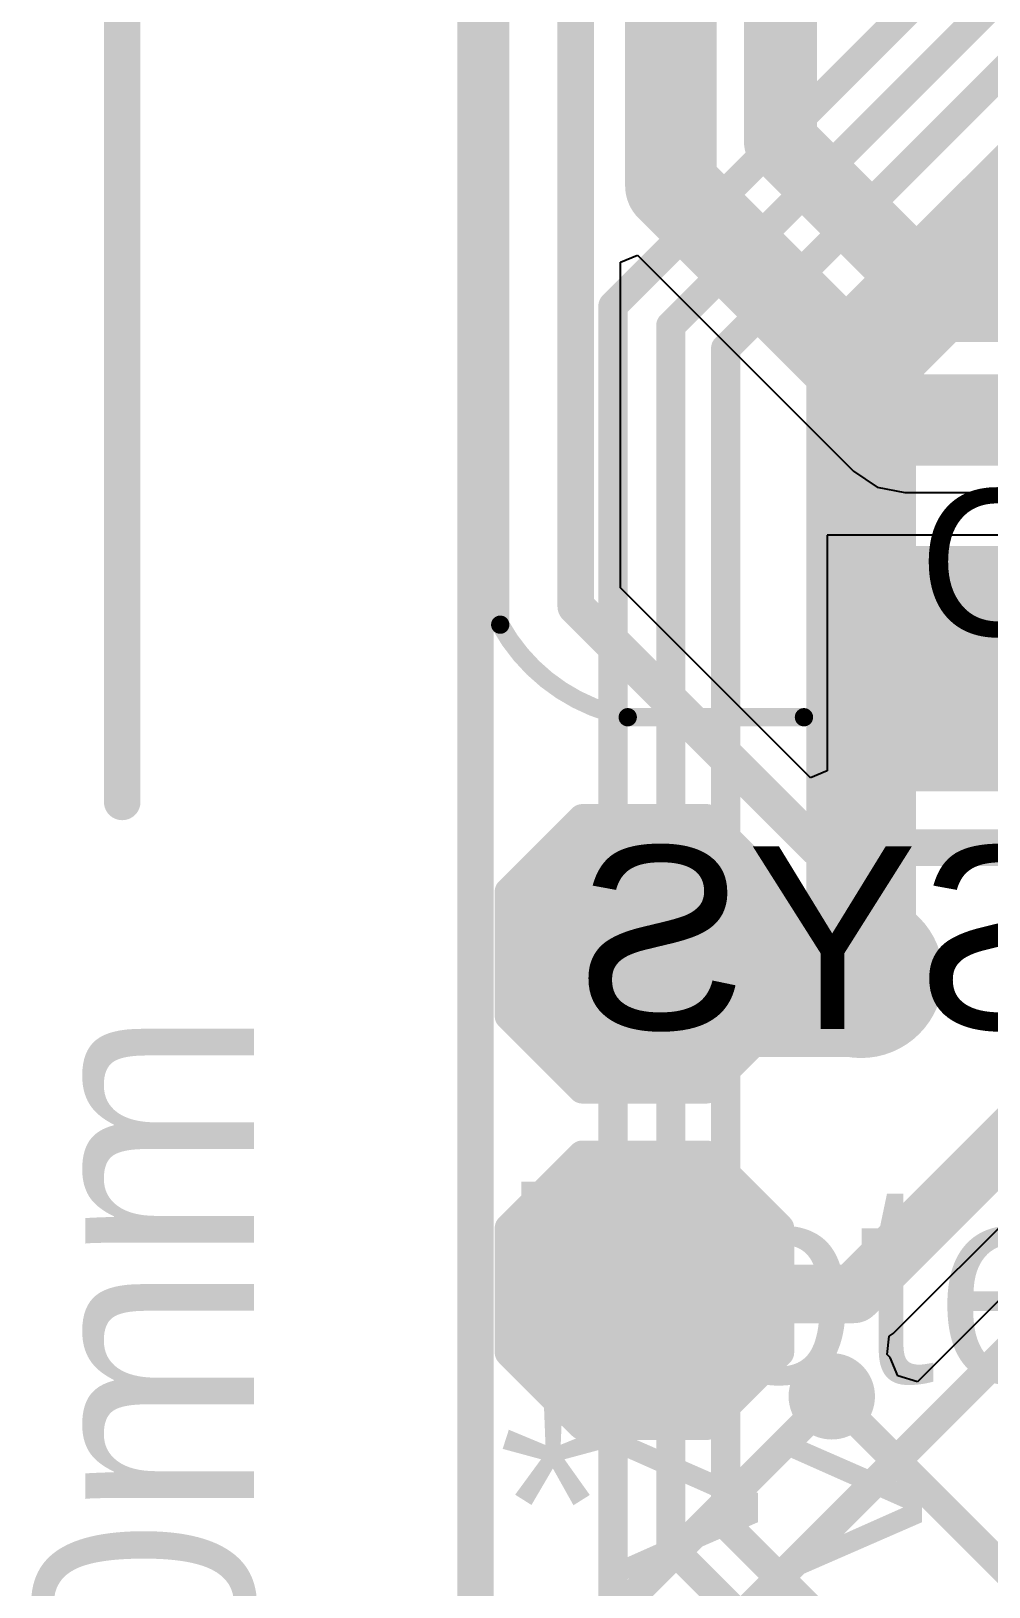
# Model space of a CAD drawing. Header units: millimetres. Extents: x -0.91 to 0.79, y -0.9 to 0.79.
# Drawn here: x -0.9089 to -0.6471, y -0.0211 to 0.4043 of the extents above; entities that cross this region are included whole.
import ezdxf

# ---------------------------------------------------------------- set-up
doc = ezdxf.new("R2010")
doc.units = ezdxf.units.MM
doc.header["$MEASUREMENT"] = 0
for name, color, linetype in [('BottomLayer', 5, 'Continuous'), ('BottomOverlay', 54, 'Continuous'), ('BottomPaste', 16, 'Continuous'), ('BottomSolder', 6, 'Continuous'), ('Mechanical1', 6, 'Continuous'), ('Mechanical2', 216, 'Continuous'), ('TopLayer', 1, 'Continuous'), ('TopOverlay', 2, 'Continuous'), ('ViaHoleLayer', 16, 'Continuous')]:
    doc.layers.add(name, color=color, linetype=linetype)
doc.styles.add('Arial', font='', dxfattribs={"height": 0.2})
doc.styles.get('Arial').set_extended_font_data('Arial')

# ---------------------------------------------------------------- blocks, each defined once
blk = doc.blocks.new('T__________B_40')
at = {"layer": 'BottomLayer'}
blk.add_hatch(color=5, dxfattribs=at).paths.add_polyline_path([(0.015, 0.03), (-0.015, 0.03), (-0.03, 0.015), (-0.03, -0.015), (-0.015, -0.03), (0.015, -0.03), (0.03, -0.015), (0.03, 0.015)])
at = {"layer": 'BottomPaste'}
blk.add_hatch(color=16, dxfattribs=at).paths.add_polyline_path([(0.015, 0.03), (-0.015, 0.03), (-0.03, 0.015), (-0.03, -0.015), (-0.015, -0.03), (0.015, -0.03), (0.03, -0.015), (0.03, 0.015)])
at = {"layer": 'BottomSolder'}
blk.add_hatch(color=6, dxfattribs=at).paths.add_polyline_path([(0.017, 0.034), (-0.017, 0.034), (-0.034, 0.017), (-0.034, -0.017), (-0.017, -0.034), (0.017, -0.034), (0.034, -0.017), (0.034, 0.017)])
at = {"layer": 'BottomOverlay', "const_width": 0.00787}
for points in [[(-0.017, 0.037), (-0.037, 0.017)], [(0.017, 0.037), (-0.017, 0.037)], [(0.017, 0.037), (-0.017, 0.037)], [(0.037, 0.017), (0.017, 0.037)], [(-0.037, 0.017), (-0.037, -0.017)], [(0.037, 0.017), (0.037, -0.017)], [(-0.017, -0.037), (-0.037, -0.017)], [(0.037, -0.017), (0.017, -0.037)], [(0.017, -0.037), (-0.017, -0.037)], [(0.017, -0.037), (-0.017, -0.037)]]:
    blk.add_lwpolyline(points, dxfattribs=at)
at = {"layer": 'BottomOverlay', "const_width": 0.00394}
for points in [[(-0.01897, 0.037, 1), (-0.01503, 0.037, 1)], [(-0.01897, 0.037, 1), (-0.01503, 0.037, 1)], [(-0.01897, 0.037, 1), (-0.01503, 0.037, 1)], [(0.01503, 0.037, 1), (0.01897, 0.037, 1)], [(0.01503, 0.037, 1), (0.01897, 0.037, 1)], [(0.01503, 0.037, 1), (0.01897, 0.037, 1)], [(-0.03897, 0.017, 1), (-0.03503, 0.017, 1)], [(-0.03897, 0.017, 1), (-0.03503, 0.017, 1)], [(0.03503, 0.017, 1), (0.03897, 0.017, 1)], [(0.03503, 0.017, 1), (0.03897, 0.017, 1)], [(-0.03897, -0.017, 1), (-0.03503, -0.017, 1)], [(-0.03897, -0.017, 1), (-0.03503, -0.017, 1)], [(0.03503, -0.017, 1), (0.03897, -0.017, 1)], [(0.03503, -0.017, 1), (0.03897, -0.017, 1)], [(-0.01897, -0.037, 1), (-0.01503, -0.037, 1)], [(-0.01897, -0.037, 1), (-0.01503, -0.037, 1)], [(-0.01897, -0.037, 1), (-0.01503, -0.037, 1)], [(0.01503, -0.037, 1), (0.01897, -0.037, 1)], [(0.01503, -0.037, 1), (0.01897, -0.037, 1)], [(0.01503, -0.037, 1), (0.01897, -0.037, 1)]]:
    blk.add_lwpolyline(points, format="xyb", close=True, dxfattribs=at)
blk = doc.blocks.new('T__________B_41')
at = {"layer": 'BottomLayer'}
blk.add_hatch(color=5, dxfattribs=at).paths.add_polyline_path([(0.015, 0.03), (-0.015, 0.03), (-0.03, 0.015), (-0.03, -0.015), (-0.015, -0.03), (0.015, -0.03), (0.03, -0.015), (0.03, 0.015)])
at = {"layer": 'BottomPaste'}
blk.add_hatch(color=16, dxfattribs=at).paths.add_polyline_path([(0.015, 0.03), (-0.015, 0.03), (-0.03, 0.015), (-0.03, -0.015), (-0.015, -0.03), (0.015, -0.03), (0.03, -0.015), (0.03, 0.015)])
at = {"layer": 'BottomSolder'}
blk.add_hatch(color=6, dxfattribs=at).paths.add_polyline_path([(0.017, 0.034), (-0.017, 0.034), (-0.034, 0.017), (-0.034, -0.017), (-0.017, -0.034), (0.017, -0.034), (0.034, -0.017), (0.034, 0.017)])
at = {"layer": 'BottomOverlay', "const_width": 0.00787}
for points in [[(-0.037, 0.017), (-0.017, 0.037)], [(0.017, 0.037), (-0.017, 0.037)], [(0.017, 0.037), (-0.017, 0.037)], [(0.037, 0.017), (0.017, 0.037)], [(-0.037, -0.017), (-0.037, 0.017)], [(0.037, -0.017), (0.037, 0.017)], [(-0.017, -0.037), (-0.037, -0.017)], [(0.017, -0.037), (0.037, -0.017)], [(0.017, -0.037), (-0.017, -0.037)], [(0.017, -0.037), (-0.017, -0.037)]]:
    blk.add_lwpolyline(points, dxfattribs=at)
at = {"layer": 'BottomOverlay', "const_width": 0.00394}
for points in [[(-0.01897, 0.037, 1), (-0.01503, 0.037, 1)], [(-0.01897, 0.037, 1), (-0.01503, 0.037, 1)], [(-0.01897, 0.037, 1), (-0.01503, 0.037, 1)], [(0.01503, 0.037, 1), (0.01897, 0.037, 1)], [(0.01503, 0.037, 1), (0.01897, 0.037, 1)], [(0.01503, 0.037, 1), (0.01897, 0.037, 1)], [(-0.03897, 0.017, 1), (-0.03503, 0.017, 1)], [(-0.03897, 0.017, 1), (-0.03503, 0.017, 1)], [(0.03503, 0.017, 1), (0.03897, 0.017, 1)], [(0.03503, 0.017, 1), (0.03897, 0.017, 1)], [(-0.03897, -0.017, 1), (-0.03503, -0.017, 1)], [(-0.03897, -0.017, 1), (-0.03503, -0.017, 1)], [(0.03503, -0.017, 1), (0.03897, -0.017, 1)], [(0.03503, -0.017, 1), (0.03897, -0.017, 1)], [(-0.01897, -0.037, 1), (-0.01503, -0.037, 1)], [(-0.01897, -0.037, 1), (-0.01503, -0.037, 1)], [(-0.01897, -0.037, 1), (-0.01503, -0.037, 1)], [(0.01503, -0.037, 1), (0.01897, -0.037, 1)], [(0.01503, -0.037, 1), (0.01897, -0.037, 1)], [(0.01503, -0.037, 1), (0.01897, -0.037, 1)]]:
    blk.add_lwpolyline(points, format="xyb", close=True, dxfattribs=at)
blk = doc.blocks.new('SLF7045T__220MR90_PF_B_58')
at = {"layer": 'BottomLayer'}
for points in [[(-0.15354, 0.04331), (-0.09449, 0.04331), (-0.09449, -0.04331), (-0.15354, -0.04331)], [(0.09449, 0.04331), (0.15354, 0.04331), (0.15354, -0.04331), (0.09449, -0.04331)]]:
    blk.add_hatch(color=5, dxfattribs=at).paths.add_polyline_path(points)
at = {"layer": 'BottomPaste'}
for points in [[(-0.15354, 0.04331), (-0.09449, 0.04331), (-0.09449, -0.04331), (-0.15354, -0.04331)], [(0.09449, 0.04331), (0.15354, 0.04331), (0.15354, -0.04331), (0.09449, -0.04331)]]:
    blk.add_hatch(color=16, dxfattribs=at).paths.add_polyline_path(points)
at = {"layer": 'BottomSolder'}
for points in [[(-0.15754, 0.04731), (-0.09049, 0.04731), (-0.09049, -0.04731), (-0.15754, -0.04731)], [(0.09049, 0.04731), (0.15754, 0.04731), (0.15754, -0.04731), (0.09049, -0.04731)]]:
    blk.add_hatch(color=6, dxfattribs=at).paths.add_polyline_path(points)
at = {"layer": 'BottomOverlay', "const_width": 0.005}
for points in [[(-0.13731, 0.10487, -0.222945), (-0.112, 0.13973)], [(0.112, 0.13973, -0.222945), (0.13731, 0.10487)], [(-0.112, -0.13973, -0.222945), (-0.13731, -0.10487)], [(0.13731, -0.10487, -0.222945), (0.112, -0.13973)]]:
    blk.add_lwpolyline(points, format="xyb", dxfattribs=at)
for points in [[(0.112, 0.13973), (-0.112, 0.13973)], [(-0.13731, 0.05669), (-0.13731, 0.10487)], [(0.13731, 0.05669), (0.13731, 0.10487)], [(-0.13731, -0.10487), (-0.13731, -0.05669)], [(0.13731, -0.10487), (0.13731, -0.05669)], [(0.112, -0.13973), (-0.112, -0.13973)]]:
    blk.add_lwpolyline(points, dxfattribs=at)
at = {"layer": 'BottomOverlay', "const_width": 0.0025}
for points in [[(-0.11325, 0.13973, 1), (-0.11075, 0.13973, 1)], [(-0.11325, 0.13973, 1), (-0.11075, 0.13973, 1)], [(0.11075, 0.13973, 1), (0.11325, 0.13973, 1)], [(0.11075, 0.13973, 1), (0.11325, 0.13973, 1)], [(-0.13856, 0.10487, 1), (-0.13606, 0.10487, 1)], [(-0.13856, 0.10487, 1), (-0.13606, 0.10487, 1)], [(0.13606, 0.10487, 1), (0.13856, 0.10487, 1)], [(0.13606, 0.10487, 1), (0.13856, 0.10487, 1)], [(-0.13856, 0.05669, 1), (-0.13606, 0.05669, 1)], [(0.13606, 0.05669, 1), (0.13856, 0.05669, 1)], [(-0.13856, -0.05669, 1), (-0.13606, -0.05669, 1)], [(0.13606, -0.05669, 1), (0.13856, -0.05669, 1)], [(-0.13856, -0.10487, 1), (-0.13606, -0.10487, 1)], [(-0.13856, -0.10487, 1), (-0.13606, -0.10487, 1)], [(0.13606, -0.10487, 1), (0.13856, -0.10487, 1)], [(0.13606, -0.10487, 1), (0.13856, -0.10487, 1)], [(-0.11325, -0.13973, 1), (-0.11075, -0.13973, 1)], [(-0.11325, -0.13973, 1), (-0.11075, -0.13973, 1)], [(0.11075, -0.13973, 1), (0.11325, -0.13973, 1)], [(0.11075, -0.13973, 1), (0.11325, -0.13973, 1)]]:
    blk.add_lwpolyline(points, format="xyb", close=True, dxfattribs=at)

msp = doc.modelspace()

# ---------------------------------------------------------------- hatches: boundary and pattern name
at = {"layer": 'BottomLayer'}
h = msp.add_hatch(color=5, dxfattribs=at)
edge = h.paths.add_edge_path()
edge.add_arc((-0.682, 0.146), 0.01181, 0, 360)
h = msp.add_hatch(color=5, dxfattribs=at)
edge = h.paths.add_edge_path()
edge.add_arc((-0.69, 0.031), 0.01181, 0, 360)
at = {"layer": 'TopLayer'}
h = msp.add_hatch(color=1, dxfattribs=at)
edge = h.paths.add_edge_path()
edge.add_arc((-0.682, 0.146), 0.01181, 0, 360)
h = msp.add_hatch(color=1, dxfattribs=at)
edge = h.paths.add_edge_path()
edge.add_arc((-0.69, 0.031), 0.01181, 0, 360)
at = {"layer": 'ViaHoleLayer'}
h = msp.add_hatch(color=16, dxfattribs=at)
edge = h.paths.add_edge_path()
edge.add_arc((-0.682, 0.146), 0.00591, 0, 360)
h = msp.add_hatch(color=16, dxfattribs=at)
edge = h.paths.add_edge_path()
edge.add_arc((-0.69, 0.031), 0.00591, 0, 360)

# ---------------------------------------------------------------- linework, layer by layer
at = {"layer": 'BottomLayer'}
for p, q in [((-0.74776, 0.34111), (-0.74315, 0.34303)), ((-0.74776, 0.25207), (-0.74776, 0.34111)), ((-0.74315, 0.34303), (-0.68406, 0.28394)), ((-0.68406, 0.28394), (-0.67761, 0.27963)), ((-0.67761, 0.27963), (-0.67, 0.27812)), ((-0.67, 0.27812), (-0.588, 0.27812)), ((-0.62581, 0.26651), (-0.69123, 0.26651)), ((-0.69123, 0.26651), (-0.69123, 0.20206)), ((-0.69585, 0.20015), (-0.74776, 0.25207)), ((-0.69123, 0.20206), (-0.69585, 0.20015)), ((-0.67319, 0.04819), (-0.53667, 0.18471)), ((-0.5535, 0.14805), (-0.66657, 0.03498)), ((-0.67483, 0.04244), (-0.67434, 0.04741)), ((-0.67434, 0.04741), (-0.67319, 0.04819)), ((-0.67405, 0.04166), (-0.67483, 0.04244)), ((-0.67198, 0.03664), (-0.67405, 0.04166)), ((-0.66657, 0.03498), (-0.67198, 0.03664))]:
    msp.add_line(p, q, dxfattribs=at)
for points, const_width in [([(-0.76, 0.247), (-0.76, 0.603)], 0.01), ([(-0.734, 0.362), (-0.734, 0.56224)], 0.025), ([(-0.704, 0.374), (-0.704, 0.56)], 0.02), ([(-0.704, 0.374), (-0.65931, 0.32931)], 0.02), ([(-0.734, 0.362), (-0.67, 0.298)], 0.025), ([(-0.65931, 0.32931), (-0.6185, 0.32931)], 0.02), ([(-0.67, 0.298), (-0.579, 0.298)], 0.025), ([(-0.64092, 0.22998), (-0.62389, 0.24701)], 0.025), ([(-0.76, 0.247), (-0.694, 0.181)], 0.01), ([(-0.684, 0.059), (-0.543, 0.2)], 0.016), ([(-0.694, 0.181), (-0.597, 0.181)], 0.01), ([(-0.74022, 0.151), (-0.73554, 0.14632)], 0.045), ([(-0.73554, 0.14632), (-0.68232, 0.14632)], 0.045), ([(-0.68232, 0.14632), (-0.682, 0.146)], 0.045), ([(-0.74122, 0.152), (-0.74022, 0.151)], 0.016), ([(-0.727, -0.04131), (-0.53469, 0.151)], 0.008), ([(-0.74122, 0.06), (-0.74022, 0.059)], 0.016), ([(-0.74022, 0.059), (-0.684, 0.059)], 0.016), ([(-0.756, -0.035), (-0.69, 0.031)], 0.008)]:
    msp.add_lwpolyline(points, dxfattribs=dict(at, const_width=const_width))
for points, const_width in [([(-0.709, 0.374, 1), (-0.699, 0.374, 1)], 0.01), ([(-0.709, 0.374, 1), (-0.699, 0.374, 1)], 0.01), ([(-0.74025, 0.362, 1), (-0.72775, 0.362, 1)], 0.0125), ([(-0.74025, 0.362, 1), (-0.72775, 0.362, 1)], 0.0125), ([(-0.66431, 0.32931, 1), (-0.65431, 0.32931, 1)], 0.01), ([(-0.66431, 0.32931, 1), (-0.65431, 0.32931, 1)], 0.01), ([(-0.67625, 0.298, 1), (-0.66375, 0.298, 1)], 0.0125), ([(-0.67625, 0.298, 1), (-0.66375, 0.298, 1)], 0.0125), ([(-0.7625, 0.247, 1), (-0.7575, 0.247, 1)], 0.005), ([(-0.7625, 0.247, 1), (-0.7575, 0.247, 1)], 0.005), ([(-0.64717, 0.22998, 1), (-0.63467, 0.22998, 1)], 0.0125), ([(-0.6965, 0.181, 1), (-0.6915, 0.181, 1)], 0.005), ([(-0.6965, 0.181, 1), (-0.6915, 0.181, 1)], 0.005), ([(-0.75147, 0.151, 1), (-0.72897, 0.151, 1)], 0.0225), ([(-0.74679, 0.14632, 1), (-0.72429, 0.14632, 1)], 0.0225), ([(-0.74679, 0.14632, 1), (-0.72429, 0.14632, 1)], 0.0225), ([(-0.69357, 0.14632, 1), (-0.67107, 0.14632, 1)], 0.0225), ([(-0.69357, 0.14632, 1), (-0.67107, 0.14632, 1)], 0.0225), ([(-0.69325, 0.146, 1), (-0.67075, 0.146, 1)], 0.0225), ([(-0.74522, 0.152, 1), (-0.73722, 0.152, 1)], 0.008), ([(-0.74422, 0.151, 1), (-0.73622, 0.151, 1)], 0.008), ([(-0.74522, 0.06, 1), (-0.73722, 0.06, 1)], 0.008), ([(-0.74422, 0.059, 1), (-0.73622, 0.059, 1)], 0.008), ([(-0.74422, 0.059, 1), (-0.73622, 0.059, 1)], 0.008), ([(-0.688, 0.059, 1), (-0.68, 0.059, 1)], 0.008), ([(-0.688, 0.059, 1), (-0.68, 0.059, 1)], 0.008), ([(-0.692, 0.031, 1), (-0.688, 0.031, 1)], 0.004)]:
    msp.add_lwpolyline(points, format="xyb", close=True, dxfattribs=dict(at, const_width=const_width))
at = {"layer": 'Mechanical1', "const_width": 0.01}
msp.add_lwpolyline([(-0.884, 0.19354), (-0.884, 0.786)], dxfattribs=at)
at = {"layer": 'Mechanical1', "const_width": 0.005}
msp.add_lwpolyline([(-0.8865, 0.19354, 1), (-0.8815, 0.19354, 1)], format="xyb", close=True, dxfattribs=at)
at = {"layer": 'Mechanical2', "const_width": 0.01}
msp.add_lwpolyline([(-0.7874, -0.7888), (-0.7874, 0.786)], dxfattribs=at)
at = {"layer": 'TopLayer'}
for points, const_width in [([(-0.74981, 0.32919), (-0.6525, 0.4265)], 0.008), ([(-0.729, 0.32879), (-0.64679, 0.411)], 0.008), ([(-0.719, 0.31757), (-0.64057, 0.396)], 0.008), ([(-0.682, 0.3146), (-0.6306, 0.366)], 0.03), ([(-0.74981, -0.10319), (-0.74981, 0.32919)], 0.008), ([(-0.734, 0.32379), (-0.729, 0.32879)], 0.008), ([(-0.734, -0.01021), (-0.734, 0.32379)], 0.008), ([(-0.682, 0.146), (-0.682, 0.3146)], 0.03), ([(-0.719, -0.004), (-0.719, 0.31757)], 0.008), ([(-0.69, 0.031), (-0.632, -0.027)], 0.008), ([(-0.719, -0.004), (-0.676, -0.047)], 0.008), ([(-0.734, -0.01021), (-0.729, -0.01521)], 0.008), ([(-0.729, -0.01521), (-0.67821, -0.066)], 0.008)]:
    msp.add_lwpolyline(points, dxfattribs=dict(at, const_width=const_width))
for points, const_width in [([(-0.75181, 0.32919, 1), (-0.74781, 0.32919, 1)], 0.004), ([(-0.75181, 0.32919, 1), (-0.74781, 0.32919, 1)], 0.004), ([(-0.731, 0.32879, 1), (-0.727, 0.32879, 1)], 0.004), ([(-0.731, 0.32879, 1), (-0.727, 0.32879, 1)], 0.004), ([(-0.736, 0.32379, 1), (-0.732, 0.32379, 1)], 0.004), ([(-0.736, 0.32379, 1), (-0.732, 0.32379, 1)], 0.004), ([(-0.6895, 0.3146, 1), (-0.6745, 0.3146, 1)], 0.015), ([(-0.6895, 0.3146, 1), (-0.6745, 0.3146, 1)], 0.015), ([(-0.721, 0.31757, 1), (-0.717, 0.31757, 1)], 0.004), ([(-0.721, 0.31757, 1), (-0.717, 0.31757, 1)], 0.004), ([(-0.6895, 0.146, 1), (-0.6745, 0.146, 1)], 0.015), ([(-0.692, 0.031, 1), (-0.688, 0.031, 1)], 0.004), ([(-0.721, -0.004, 1), (-0.717, -0.004, 1)], 0.004), ([(-0.721, -0.004, 1), (-0.717, -0.004, 1)], 0.004), ([(-0.736, -0.01021, 1), (-0.732, -0.01021, 1)], 0.004), ([(-0.736, -0.01021, 1), (-0.732, -0.01021, 1)], 0.004), ([(-0.731, -0.01521, 1), (-0.727, -0.01521, 1)], 0.004), ([(-0.731, -0.01521, 1), (-0.727, -0.01521, 1)], 0.004)]:
    msp.add_lwpolyline(points, format="xyb", close=True, dxfattribs=dict(at, const_width=const_width))

# ---------------------------------------------------------------- block references
for name, p, rotation in [('SLF7045T__220MR90_PF_B_58', (-0.64092, 0.354), 270), ('T__________B_41', (-0.74122, 0.152), 270), ('T__________B_40', (-0.74122, 0.06), 180)]:
    msp.add_blockref(name, p, dxfattribs=dict(rotation=rotation))

# ---------------------------------------------------------------- texts
at = {"layer": 'BottomOverlay', "style": 'Arial', "text_generation_flag": 2}
msp.add_text('5VSYS', height=0.05, rotation=360, dxfattribs=at).set_placement((-0.53455, 0.1314))
at = {"layer": 'Mechanical1', "style": 'Arial'}
msp.add_text('40.00mm', height=0.06, rotation=90, dxfattribs=at).set_placement((-0.84801, -0.21234))
at = {"layer": 'TopOverlay', "style": 'Arial'}
msp.add_text('C6', height=0.04, dxfattribs=at).set_placement((-0.66632, 0.23901))
for s, p in [('Note:', (-0.78122, 0.03471)), ('*>> 1uF 0402', (-0.78122, -0.02572))]:
    msp.add_text(s, height=0.055, rotation=360, dxfattribs=at).set_placement(p)

doc.saveas('drawing.dxf')
